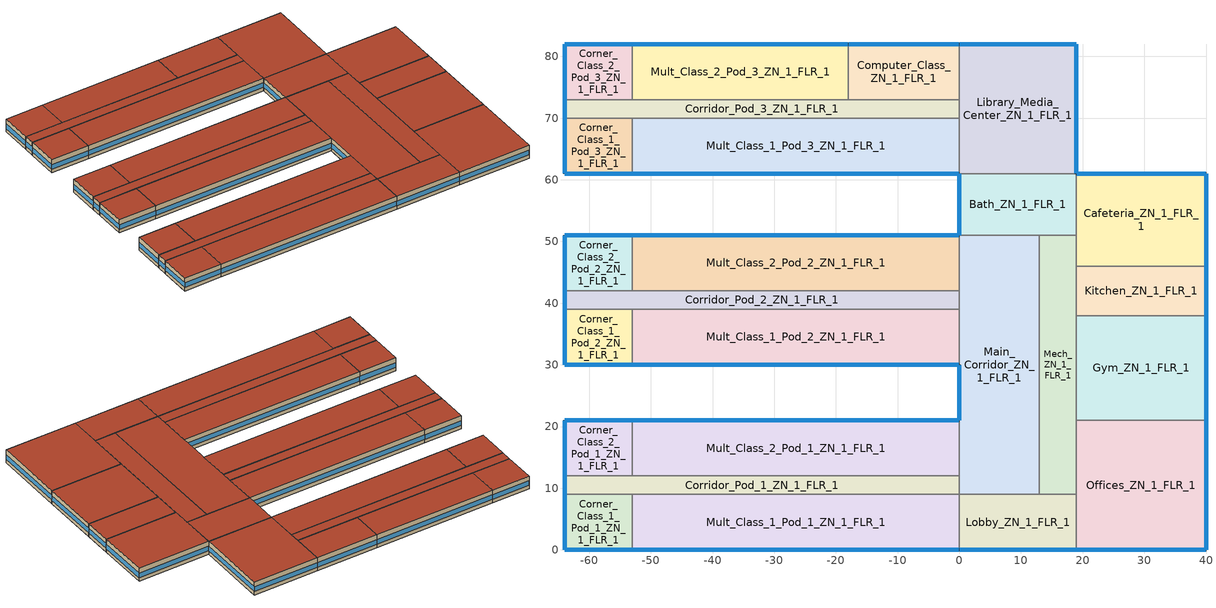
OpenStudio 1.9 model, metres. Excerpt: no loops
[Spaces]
Mult_Class_1_Pod_2_ZN_1_FLR_1
 floor ground: 0,39 0,30 -53,30 -53,39 z0
 wall outside: -53,30 0,30 z0:4
 wall to Corridor_Pod_2_ZN_1_FLR_1: 0,39 -53,39 z0:4
 wall to Corner_Class_1_Pod_2_ZN_1_FLR_1: -53,39 -53,30 z0:4
 wall to Main_Corridor_ZN_1_FLR_1: 0,30 0,39 z0:4
 window: -52.95,30 -0.05,30 z1.1:2.5
 roof outside: 0,30 0,39 -53,39 -53,30 z4
Mult_Class_1_Pod_1_ZN_1_FLR_1
 floor ground: 0,9 0,0 -53,0 -53,9 z0
 wall outside: -53,0 0,0 z0:4
 wall to Lobby_ZN_1_FLR_1: 0,0 0,9 z0:4
 wall to Corridor_Pod_1_ZN_1_FLR_1: 0,9 -53,9 z0:4
 wall to Corner_Class_1_Pod_1_ZN_1_FLR_1: -53,9 -53,0 z0:4
 window: -52.95,0 -0.05,0 z1.1:2.5
 roof outside: 0,0 0,9 -53,9 -53,0 z4
Cafeteria_ZN_1_FLR_1
 floor ground: 40,61 40,46 19,46 19,61 z0
 wall outside: 40,46 40,61 19,61 z0:4
 wall to Kitchen_ZN_1_FLR_1: 19,46 40,46 z0:4
 wall to Mech_ZN_1_FLR_1: 19,51 19,46 z0:4
 wall to Bath_ZN_1_FLR_1: 19,61 19,51 z0:4
 window: 39.95,61 19.05,61 / 40,46.05 40,60.95 z1.1:2.51
 roof outside: 40,46 40,61 19,61 19,46 z4
Corner_Class_2_Pod_2_ZN_1_FLR_1
 floor ground: -53,51 -53,42 -64,42 -64,51 z0
 wall outside: -53,51 -64,51 -64,42 z0:4
 wall to Corridor_Pod_2_ZN_1_FLR_1: -64,42 -53,42 z0:4
 wall to Mult_Class_2_Pod_2_ZN_1_FLR_1: -53,42 -53,51 z0:4
 window: -64,50.95 -64,42.05 z1.1:2.52; -53.05,51 -63.95,51 z1.1:2.51
 roof outside: -53,42 -53,51 -64,51 -64,42 z4
Corridor_Pod_3_ZN_1_FLR_1
 floor ground: 0,73 0,70 -64,70 -64,73 z0
 wall outside: -64,73 -64,70 z0:4
 wall to Library_Media_Center_ZN_1_FLR_1: 0,70 0,73 z0:4
 wall to Corner_Class_1_Pod_3_ZN_1_FLR_1: -64,70 -53,70 z0:4
 wall to Corner_Class_2_Pod_3_ZN_1_FLR_1: -53,73 -64,73 z0:4
 wall to Mult_Class_1_Pod_3_ZN_1_FLR_1: -53,70 0,70 z0:4
 wall to Mult_Class_2_Pod_3_ZN_1_FLR_1: -18,73 -53,73 z0:4
 wall to Computer_Class_ZN_1_FLR_1: 0,73 -18,73 z0:4
 window: -64,72.95 -64,70.05 z1.1:2.55
 roof outside: 0,70 0,73 -64,73 -64,70 z4
Corner_Class_1_Pod_3_ZN_1_FLR_1
 floor ground: -53,70 -53,61 -64,61 -64,70 z0
 wall outside: -64,70 -64,61 -53,61 z0:4
 wall to Mult_Class_1_Pod_3_ZN_1_FLR_1: -53,61 -53,70 z0:4
 window: -64,69.95 -64,61.05 z1.1:2.52; -63.95,61 -53.05,61 z1.1:2.51
 roof outside: -53,61 -53,70 -64,70 -64,61 z4
Library_Media_Center_ZN_1_FLR_1
 floor ground: 19,82 19,61 0,61 0,82 z0
 wall outside: 19,61 19,82 0,82 z0:4
 wall to Computer_Class_ZN_1_FLR_1: 0,82 0,73 z0:4
 wall to Mult_Class_1_Pod_3_ZN_1_FLR_1: 0,70 0,61 z0:4
 wall to Bath_ZN_1_FLR_1: 0,61 19,61 z0:4
 window: 18.95,82 0.05,82 / 19,61.05 19,81.95 z1.1:2.51
 roof outside: 19,61 19,82 0,82 0,61 z4
Computer_Class_ZN_1_FLR_1
 floor ground: 0,82 0,73 -18,73 -18,82 z0
 wall outside: 0,82 -18,82 z0:4
 wall to Mult_Class_2_Pod_3_ZN_1_FLR_1: -18,82 -18,73 z0:4
 window: -0.05,82 -17.95,82 z1.1:2.51
 roof outside: 0,73 0,82 -18,82 -18,73 z4
Mech_ZN_1_FLR_1
 floor ground: 19,51 19,9 13,9 13,51 z0
 wall to Offices_ZN_1_FLR_1: 19,9 19,21 z0:4
 wall to Lobby_ZN_1_FLR_1: 13,9 19,9 z0:4
 wall to Bath_ZN_1_FLR_1: 19,51 13,51 z0:4
 wall to Gym_ZN_1_FLR_1: 19,21 19,38 z0:4
 wall to Main_Corridor_ZN_1_FLR_1: 13,51 13,9 z0:4
 wall to Kitchen_ZN_1_FLR_1: 19,38 19,46 z0:4
 roof outside: 19,9 19,51 13,51 13,9 z4
Mult_Class_1_Pod_3_ZN_1_FLR_1
 floor ground: 0,70 0,61 -53,61 -53,70 z0
 wall outside: -53,61 0,61 z0:4
 window: -52.95,61 -0.05,61 z1.1:2.5
 roof outside: 0,61 0,70 -53,70 -53,61 z4
Corner_Class_2_Pod_3_ZN_1_FLR_1
 floor ground: -53,82 -53,73 -64,73 -64,82 z0
 wall outside: -53,82 -64,82 -64,73 z0:4
 wall to Mult_Class_2_Pod_3_ZN_1_FLR_1: -53,73 -53,82 z0:4
 window: -53.05,82 -63.95,82 z1.1:2.51; -64,81.95 -64,73.05 z1.1:2.52
 roof outside: -53,73 -53,82 -64,82 -64,73 z4
Mult_Class_2_Pod_1_ZN_1_FLR_1
 floor ground: 0,21 0,12 -53,12 -53,21 z0
 wall outside: 0,21 -53,21 z0:4
 wall to Corner_Class_2_Pod_1_ZN_1_FLR_1: -53,21 -53,12 z0:4
 wall to Main_Corridor_ZN_1_FLR_1: 0,12 0,21 z0:4
 wall to Corridor_Pod_1_ZN_1_FLR_1: -53,12 0,12 z0:4
 window: -0.05,21 -52.95,21 z1.1:2.5
 roof outside: 0,12 0,21 -53,21 -53,12 z4
Corner_Class_1_Pod_2_ZN_1_FLR_1
 floor ground: -53,39 -53,30 -64,30 -64,39 z0
 wall outside: -64,39 -64,30 -53,30 z0:4
 wall to Corridor_Pod_2_ZN_1_FLR_1: -53,39 -64,39 z0:4
 window: -64,38.95 -64,30.05 z1.1:2.52; -63.95,30 -53.05,30 z1.1:2.51
 roof outside: -53,30 -53,39 -64,39 -64,30 z4
Bath_ZN_1_FLR_1
 floor ground: 19,61 19,51 0,51 0,61 z0
 wall outside: 0,61 0,51 z0:4
 wall to Main_Corridor_ZN_1_FLR_1: 0,51 13,51 z0:4
 window: 0,60.95 0,51.05 z1.1:2.51
 roof outside: 19,51 19,61 0,61 0,51 z4
Corridor_Pod_1_ZN_1_FLR_1
 floor ground: 0,12 0,9 -64,9 -64,12 z0
 wall outside: -64,12 -64,9 z0:4
 wall to Main_Corridor_ZN_1_FLR_1: 0,9 0,12 z0:4
 wall to Corner_Class_2_Pod_1_ZN_1_FLR_1: -53,12 -64,12 z0:4
 wall to Corner_Class_1_Pod_1_ZN_1_FLR_1: -64,9 -53,9 z0:4
 window: -64,11.95 -64,9.05 z1.1:2.55
 roof outside: 0,9 0,12 -64,12 -64,9 z4
Mult_Class_2_Pod_2_ZN_1_FLR_1
 floor ground: 0,51 0,42 -53,42 -53,51 z0
 wall outside: 0,51 -53,51 z0:4
 wall to Corridor_Pod_2_ZN_1_FLR_1: -53,42 0,42 z0:4
 wall to Main_Corridor_ZN_1_FLR_1: 0,42 0,51 z0:4
 window: -0.05,51 -52.95,51 z1.1:2.5
 roof outside: 0,42 0,51 -53,51 -53,42 z4
Corridor_Pod_2_ZN_1_FLR_1
 floor ground: 0,42 0,39 -64,39 -64,42 z0
 wall outside: -64,42 -64,39 z0:4
 wall to Main_Corridor_ZN_1_FLR_1: 0,39 0,42 z0:4
 window: -64,41.95 -64,39.05 z1.1:2.55
 roof outside: 0,39 0,42 -64,42 -64,39 z4
Kitchen_ZN_1_FLR_1
 floor ground: 40,46 40,38 19,38 19,46 z0
 wall outside: 40,38 40,46 z0:4
 wall to Gym_ZN_1_FLR_1: 19,38 40,38 z0:4
 window: 40,38.05 40,45.95 z1.1:2.52
 roof outside: 40,38 40,46 19,46 19,38 z4
Corner_Class_1_Pod_1_ZN_1_FLR_1
 floor ground: -53,9 -53,0 -64,0 -64,9 z0
 wall outside: -64,9 -64,0 -53,0 z0:4
 window: -63.95,0 -53.05,0 z1.1:2.51; -64,8.95 -64,0.05 z1.1:2.52
 roof outside: -53,0 -53,9 -64,9 -64,0 z4
Main_Corridor_ZN_1_FLR_1
 floor ground: 13,51 13,9 0,9 0,51 z0
 wall outside: 0,30 0,21 z0:4
 wall to Lobby_ZN_1_FLR_1: 0,9 13,9 z0:4
 window: 0,29.95 0,21.05 z1.1:2.52
 roof outside: 13,9 13,51 0,51 0,9 z4
Offices_ZN_1_FLR_1
 floor ground: 40,21 40,0 19,0 19,21 z0
 wall outside: 19,0 40,0 40,21 z0:4
 wall to Gym_ZN_1_FLR_1: 40,21 19,21 z0:4
 wall to Lobby_ZN_1_FLR_1: 19,9 19,0 z0:4
 window: 40,0.05 40,20.95 / 19.05,0 39.95,0 z1.1:2.51
 roof outside: 40,0 40,21 19,21 19,0 z4
Corner_Class_2_Pod_1_ZN_1_FLR_1
 floor ground: -53,21 -53,12 -64,12 -64,21 z0
 wall outside: -53,21 -64,21 -64,12 z0:4
 window: -53.05,21 -63.95,21 z1.1:2.51; -64,20.95 -64,12.05 z1.1:2.52
 roof outside: -53,12 -53,21 -64,21 -64,12 z4
Mult_Class_2_Pod_3_ZN_1_FLR_1
 floor ground: -18,82 -18,73 -53,73 -53,82 z0
 wall outside: -18,82 -53,82 z0:4
 window: -18.05,82 -52.95,82 z1.1:2.5
 roof outside: -18,73 -18,82 -53,82 -53,73 z4
Gym_ZN_1_FLR_1
 floor ground: 40,38 40,21 19,21 19,38 z0
 wall outside: 40,21 40,38 z0:4
 window: 40,21.05 40,37.95 z1.1:2.51
 roof outside: 40,21 40,38 19,38 19,21 z4
Lobby_ZN_1_FLR_1
 floor ground: 19,9 19,0 0,0 0,9 z0
 wall outside: 0,0 19,0 z0:4
 window: 0.05,0 18.95,0 z1.1:2.51
 roof outside: 19,0 19,9 0,9 0,0 z4
[Site]
Houston Bush Intercontinental_TX_USA: Latitude {deg}=30; Longitude {deg}=-95.37; Time Zone {hr}=-6; Elevation {m}=29; Terrain=City
[Building]
DOE Ref Pre-1980-PrimarySchool-ASHRAE 169-2006-2A created: 2015-12-12 17:38:22 -0700: North Axis {deg}=0; Default Construction Set=DOE Ref Pre-1980 - PriSchl - ASHRAE 169-2006-2A
[Site:GroundTemperature:BuildingSurface]
20.541, 20.346, 20.801, 22.127, 22.752, 22.868, 22.937, 22.96, 22.981, 22.822, 21.631, 20.645
[Site:WaterMainsTemperature]
Calculation Method=Correlation; Annual Average Outdoor Air Temperature {C}=20.3167; Maximum Difference In Monthly Average Outdoor Air Temperatures {deltaC}=17.8
[SizingPeriod:DesignDay] Barometric Pressure {Pa}=100977; Sky Clearness=0; Rain Indicator=0; Snow Indicator=0; Day of Month=21; Daylight Saving Time Indicator=0; Humidity Indicating Type=Wetbulb; Dry-Bulb Temperature Range Modifier Type=DefaultMultipliers
Name | Maximum Dry-Bulb Temperature {C} | Daily Dry-Bulb Temperature Range {deltaC} | Humidity Indicating Conditions at Maximum Dry-Bulb {BasedOnField A3} | Wind Speed {m/s} | Wind Direction {deg} | Month | Day Type | Solar Model Indicator | ASHRAE Taub | ASHRAE Taud
Houston Bush Intercontinental Ann Clg .4% Condns DB=>MWB | 36 | 10.1 | 24.8 | 3.5 | 170 | 7 | SummerDesignDay | ASHRAETau | 0.499 | 1.97
Houston Bush Intercontinental Ann Htg 99.6% Condns DB | -1.6 | 0 | -1.6 | 2.8 | 0 | 1 | WinterDesignDay | ASHRAEClearSky
[Material:NoMass] Thermal Absorptance=0.9; Solar Absorptance=0.7
Name | Roughness | Thermal Resistance {m2-K/W} | Visible Absorptance
CP02 CARPET PAD | VeryRough | 0.21648 | 0.8
Typical Insulation R-2.17 | Smooth | 0.381975 | 0.7
Typical Carpet Pad | Smooth | 0.21648 | 0.8
Typical Insulation R-8.88 | Smooth | 1.56434 | 0.7
Typical Insulation | Smooth | 0.0282222 | 0.7
[Material]
Name | Roughness | Thickness {m} | Conductivity {W/m-K} | Density {kg/m3} | Specific Heat {J/kg-K} | Thermal Absorptance | Solar Absorptance | Visible Absorptance
100mm Normalweight concrete floor | MediumSmooth | 0.1016 | 2.31 | 2322 | 832
G01 13mm gypsum board | Smooth | 0.0127 | 0.16 | 800 | 1090 | 0.9 | 0.7 | 0.5
4 in. Normalweight Concrete Floor | MediumRough | 0.1016 | 2.31 | 2322 | 832 | 0.9 | 0.7 | 0.7
25mm Stucco | Smooth | 0.0254 | 0.72 | 1856 | 840 | 0.9 | 0.7 | 0.7
5/8 in. Gypsum Board | MediumSmooth | 0.0159 | 0.16 | 800 | 1090 | 0.9 | 0.7 | 0.7
Roof Membrane | VeryRough | 0.0095 | 0.16 | 1121.29 | 1460 | 0.9 | 0.77 | 0.7
Metal Roof Surface; F08 Metal surface | Smooth | 0.0008 | 45.28 | 7824 | 500 | 0.9 | 0.7 | 0.7
HW CONCRETE | Rough | 0.1016 | 1.31125 | 2240 | 837.36 | 0.9 | 0.7 | 0.7
8 in. Concrete Block Basement Wall | MediumRough | 0.2032 | 1.326 | 1842 | 912 | 0.9 | 0.7 | 0.7
G05 25mm wood | MediumSmooth | 0.0254 | 0.15 | 608 | 1630 | 0.9 | 0.5 | 0.5
Std Wood 6inch | MediumSmooth | 0.15 | 0.12 | 540 | 1210 | 0.9 | 0.7 | 0.7
[Construction]
Typical Insulated Exterior Mass Floor: 4 in. Normalweight Concrete Floor, Typical Carpet Pad
Typical Insulated Steel Framed Exterior Wall R-4.35: 25mm Stucco, 5/8 in. Gypsum Board, Typical Insulation R-2.17, 5/8 in. Gypsum Board
Typical IEAD Roof R-10.0: Roof Membrane, Typical Insulation R-8.88, Metal Roof Surface
Typical Interior Floor: 100mm Normalweight concrete floor, CP02 CARPET PAD
Typical Interior Wall: G01 13mm gypsum board, G01 13mm gypsum board
Typical Interior Ceiling: CP02 CARPET PAD, 100mm Normalweight concrete floor
ext-slab-mass: HW CONCRETE, CP02 CARPET PAD
Typical Insulated Basement Mass Wall: 8 in. Concrete Block Basement Wall
U 1.22 SHGC 0.54 Simple Glazing Window: U 1.22 SHGC 0.54 Simple Glazing
Typical Insulated Metal Door: F08 Metal surface, Typical Insulation
Typical Overhead Door: Typical Insulation
Typical Interior Window: Clear 3mm
Typical Interior Door; Typical Interior Partition: G05 25mm wood
InteriorFurnishings: Std Wood 6inch
[DefaultConstructionSet]
DOE Ref Pre-1980 - PriSchl - ASHRAE 169-2006-2A: Default Exterior Surface Constructions=Default Surface Constructions 1; Default Interior Surface Constructions=Default Surface Constructions 2; Default Ground Contact Surface Constructions=Default Surface Constructions 3; Default Exterior SubSurface Constructions=Default Sub Surface Constructions 1; Default Interior SubSurface Constructions=Default Sub Surface Constructions 2; Interior Partition Construction=Typical Interior Partition
[DefaultSurfaceConstructions]
Name | Floor Construction | Wall Construction | Roof Ceiling Construction
Default Surface Constructions 1 | Typical Insulated Exterior Mass Floor | Typical Insulated Steel Framed Exterior Wall R-4.35 | Typical IEAD Roof R-10.0
Default Surface Constructions 2 | Typical Interior Floor | Typical Interior Wall | Typical Interior Ceiling
Default Surface Constructions 3 | ext-slab-mass | Typical Insulated Basement Mass Wall
[DefaultSubSurfaceConstructions]
Name | Fixed Window Construction | Operable Window Construction | Door Construction | Overhead Door Construction | Tubular Daylight Dome Construction | Tubular Daylight Diffuser Construction
Default Sub Surface Constructions 1 | U 1.22 SHGC 0.54 Simple Glazing Window | U 1.22 SHGC 0.54 Simple Glazing Window | Typical Insulated Metal Door | Typical Overhead Door | Typical Interior Window | Typical Interior Window
Default Sub Surface Constructions 2 | Typical Interior Window | Typical Interior Window | Typical Interior Door
[WindowMaterial:SimpleGlazingSystem]
U 1.22 SHGC 0.54 Simple Glazing: U-Factor {W/m2-K}=6.92748; Solar Heat Gain Coefficient=0.54; Visible Transmittance=0.38
[WindowMaterial:Glazing]
Clear 3mm: Optical Data Type=SpectralAverage; Thickness {m}=0.003; Solar Transmittance at Normal Incidence=0.837; Front Side Solar Reflectance at Normal Incidence=0.075; Back Side Solar Reflectance at Normal Incidence=0.075; Visible Transmittance at Normal Incidence=0.898; Front Side Visible Reflectance at Normal Incidence=0.081; Back Side Visible Reflectance at Normal Incidence=0.081; Infrared Transmittance at Normal Incidence=0; Front Side Infrared Hemispherical Emissivity=0.84; Back Side Infrared Hemispherical Emissivity=0.84; Conductivity {W/m-K}=0.9; Dirt Correction Factor for Solar and Visible Transmittance=1; Solar Diffusing=No
[Space] Part of Total Floor Area=Yes
Name | Space Type | Thermal Zone
Mult_Class_1_Pod_2_ZN_1_FLR_1 | DOE Ref Pre-1980 - PriSchl - Classroom | Mult_Class_1_Pod_2_ZN_1_FLR_1 ZN
Mult_Class_2_Pod_1_ZN_1_FLR_1 | DOE Ref Pre-1980 - PriSchl - Classroom | Mult_Class_2_Pod_1_ZN_1_FLR_1 ZN
Mult_Class_1_Pod_1_ZN_1_FLR_1 | DOE Ref Pre-1980 - PriSchl - Classroom | Mult_Class_1_Pod_1_ZN_1_FLR_1 ZN
Main_Corridor_ZN_1_FLR_1 | DOE Ref Pre-1980 - PriSchl - Corridor | Main_Corridor_ZN_1_FLR_1 ZN
Cafeteria_ZN_1_FLR_1 | DOE Ref Pre-1980 - PriSchl - Cafeteria | Cafeteria_ZN_1_FLR_1 ZN
Mult_Class_2_Pod_2_ZN_1_FLR_1 | DOE Ref Pre-1980 - PriSchl - Classroom | Mult_Class_2_Pod_2_ZN_1_FLR_1 ZN
Corner_Class_2_Pod_2_ZN_1_FLR_1 | DOE Ref Pre-1980 - PriSchl - Classroom | Corner_Class_2_Pod_2_ZN_1_FLR_1 ZN
Mult_Class_1_Pod_3_ZN_1_FLR_1 | DOE Ref Pre-1980 - PriSchl - Classroom | Mult_Class_1_Pod_3_ZN_1_FLR_1 ZN
Computer_Class_ZN_1_FLR_1 | DOE Ref Pre-1980 - PriSchl - Classroom | Computer_Class_ZN_1_FLR_1 ZN
Corridor_Pod_3_ZN_1_FLR_1 | DOE Ref Pre-1980 - PriSchl - Corridor | Corridor_Pod_3_ZN_1_FLR_1 ZN
Corner_Class_1_Pod_3_ZN_1_FLR_1 | DOE Ref Pre-1980 - PriSchl - Classroom | Corner_Class_1_Pod_3_ZN_1_FLR_1 ZN
Lobby_ZN_1_FLR_1 | DOE Ref Pre-1980 - PriSchl - Lobby | Lobby_ZN_1_FLR_1 ZN
Library_Media_Center_ZN_1_FLR_1 | DOE Ref Pre-1980 - PriSchl - Classroom | Library_Media_Center_ZN_1_FLR_1 ZN
Mult_Class_2_Pod_3_ZN_1_FLR_1 | DOE Ref Pre-1980 - PriSchl - Classroom | Mult_Class_2_Pod_3_ZN_1_FLR_1 ZN
Mech_ZN_1_FLR_1 | DOE Ref Pre-1980 - PriSchl - Mechanical | Mech_ZN_1_FLR_1 ZN
Corner_Class_2_Pod_3_ZN_1_FLR_1 | DOE Ref Pre-1980 - PriSchl - Classroom | Corner_Class_2_Pod_3_ZN_1_FLR_1 ZN
Gym_ZN_1_FLR_1 | DOE Ref Pre-1980 - PriSchl - Gym | Gym_ZN_1_FLR_1 ZN
Corner_Class_1_Pod_2_ZN_1_FLR_1 | DOE Ref Pre-1980 - PriSchl - Classroom | Corner_Class_1_Pod_2_ZN_1_FLR_1 ZN
Bath_ZN_1_FLR_1 | DOE Ref Pre-1980 - PriSchl - Restroom | Bath_ZN_1_FLR_1 ZN
Corridor_Pod_1_ZN_1_FLR_1 | DOE Ref Pre-1980 - PriSchl - Corridor | Corridor_Pod_1_ZN_1_FLR_1 ZN
Corridor_Pod_2_ZN_1_FLR_1 | DOE Ref Pre-1980 - PriSchl - Corridor | Corridor_Pod_2_ZN_1_FLR_1 ZN
Corner_Class_1_Pod_1_ZN_1_FLR_1 | DOE Ref Pre-1980 - PriSchl - Classroom | Corner_Class_1_Pod_1_ZN_1_FLR_1 ZN
Kitchen_ZN_1_FLR_1 | DOE Ref Pre-1980 - PriSchl - Kitchen | Kitchen_ZN_1_FLR_1 ZN
Offices_ZN_1_FLR_1 | DOE Ref Pre-1980 - PriSchl - Office | Offices_ZN_1_FLR_1 ZN
Corner_Class_2_Pod_1_ZN_1_FLR_1 | DOE Ref Pre-1980 - PriSchl - Classroom | Corner_Class_2_Pod_1_ZN_1_FLR_1 ZN
[SpaceType] Standards Building Type=PrimarySchool
Name | Default Schedule Set | Design Specification Outdoor Air Object | Standards Space Type
DOE Ref Pre-1980 - PriSchl - Office | DOE Ref Pre-1980 - PriSchl - Office Schedule Set | DOE Ref Pre-1980 - PriSchl - Office Ventilation | Office
DOE Ref Pre-1980 - PriSchl - Lobby | DOE Ref Pre-1980 - PriSchl - Lobby Schedule Set | DOE Ref Pre-1980 - PriSchl - Lobby Ventilation | Lobby
DOE Ref Pre-1980 - PriSchl - Gym | DOE Ref Pre-1980 - PriSchl - Gym Schedule Set | DOE Ref Pre-1980 - PriSchl - Gym Ventilation | Gym
DOE Ref Pre-1980 - PriSchl - Mechanical | DOE Ref Pre-1980 - PriSchl - Mechanical Schedule Set | DOE Ref Pre-1980 - PriSchl - Mechanical Ventilation | Mechanical
DOE Ref Pre-1980 - PriSchl - Cafeteria | DOE Ref Pre-1980 - PriSchl - Cafeteria Schedule Set | DOE Ref Pre-1980 - PriSchl - Cafeteria Ventilation | Cafeteria
DOE Ref Pre-1980 - PriSchl - Kitchen | DOE Ref Pre-1980 - PriSchl - Kitchen Schedule Set | DOE Ref Pre-1980 - PriSchl - Kitchen Ventilation | Kitchen
DOE Ref Pre-1980 - PriSchl - Restroom | DOE Ref Pre-1980 - PriSchl - Restroom Schedule Set | DOE Ref Pre-1980 - PriSchl - Restroom Ventilation | Restroom
DOE Ref Pre-1980 - PriSchl - Corridor | DOE Ref Pre-1980 - PriSchl - Corridor Schedule Set | DOE Ref Pre-1980 - PriSchl - Corridor Ventilation | Corridor
DOE Ref Pre-1980 - PriSchl - Classroom | DOE Ref Pre-1980 - PriSchl - Classroom Schedule Set | DOE Ref Pre-1980 - PriSchl - Classroom Ventilation | Classroom
[DefaultScheduleSet] Lighting Schedule=PrimarySchool Bldg Light; Infiltration Schedule=PrimarySchool Infil
Name | Number of People Schedule | People Activity Level Schedule | Electric Equipment Schedule | Gas Equipment Schedule
DOE Ref Pre-1980 - PriSchl - Office Schedule Set; DOE Ref Pre-1980 - PriSchl - Mechanical Schedule Set; DOE Ref Pre-1980 - PriSchl - Restroom Schedule Set; DOE Ref Pre-1980 - PriSchl - Corridor Schedule Set; DOE Ref Pre-1980 - PriSchl - Classroom Schedule Set | PrimarySchool Bldg Occ | PrimarySchool Activity | PrimarySchool Bldg Equip
DOE Ref Pre-1980 - PriSchl - Lobby Schedule Set |  |  | PrimarySchool Bldg Equip
DOE Ref Pre-1980 - PriSchl - Gym Schedule Set | PrimarySchool Gym Occ | PrimarySchool Activity | PrimarySchool Bldg Equip
DOE Ref Pre-1980 - PriSchl - Cafeteria Schedule Set | PrimarySchool Cafeteria Occ | PrimarySchool Activity | PrimarySchool Bldg Equip
DOE Ref Pre-1980 - PriSchl - Kitchen Schedule Set | PrimarySchool Bldg Occ | PrimarySchool Activity | PrimarySchool Kitchen Equip | PrimarySchool Kitchen Gas
[Lights:Definition] Design Level Calculation Method=Watts/Area; Fraction Radiant=0.37; Fraction Visible=0.2; Return Air Fraction=0
Name | Watts per Space Floor Area {W/m2}
DOE Ref Pre-1980 - PriSchl - Office Lights Definition | 20.3438
DOE Ref Pre-1980 - PriSchl - Lobby Lights Definition | 12.2709
DOE Ref Pre-1980 - PriSchl - Gym Lights Definition | 11.5174
DOE Ref Pre-1980 - PriSchl - Mechanical Lights Definition | 8.28821
DOE Ref Pre-1980 - PriSchl - Cafeteria Lights Definition | 15.0695
DOE Ref Pre-1980 - PriSchl - Kitchen Lights Definition | 17.2223
DOE Ref Pre-1980 - PriSchl - Restroom Lights Definition; DOE Ref Pre-1980 - PriSchl - Corridor Lights Definition | 9.68752
DOE Ref Pre-1980 - PriSchl - Classroom Lights Definition | 21.5278
[Lights]
Name | Lights Definition | Space or SpaceType
DOE Ref Pre-1980 - PriSchl - Office Lights | DOE Ref Pre-1980 - PriSchl - Office Lights Definition | DOE Ref Pre-1980 - PriSchl - Office
DOE Ref Pre-1980 - PriSchl - Lobby Lights | DOE Ref Pre-1980 - PriSchl - Lobby Lights Definition | DOE Ref Pre-1980 - PriSchl - Lobby
DOE Ref Pre-1980 - PriSchl - Gym Lights | DOE Ref Pre-1980 - PriSchl - Gym Lights Definition | DOE Ref Pre-1980 - PriSchl - Gym
DOE Ref Pre-1980 - PriSchl - Mechanical Lights | DOE Ref Pre-1980 - PriSchl - Mechanical Lights Definition | DOE Ref Pre-1980 - PriSchl - Mechanical
DOE Ref Pre-1980 - PriSchl - Cafeteria Lights | DOE Ref Pre-1980 - PriSchl - Cafeteria Lights Definition | DOE Ref Pre-1980 - PriSchl - Cafeteria
DOE Ref Pre-1980 - PriSchl - Kitchen Lights | DOE Ref Pre-1980 - PriSchl - Kitchen Lights Definition | DOE Ref Pre-1980 - PriSchl - Kitchen
DOE Ref Pre-1980 - PriSchl - Restroom Lights | DOE Ref Pre-1980 - PriSchl - Restroom Lights Definition | DOE Ref Pre-1980 - PriSchl - Restroom
DOE Ref Pre-1980 - PriSchl - Corridor Lights | DOE Ref Pre-1980 - PriSchl - Corridor Lights Definition | DOE Ref Pre-1980 - PriSchl - Corridor
DOE Ref Pre-1980 - PriSchl - Classroom Lights | DOE Ref Pre-1980 - PriSchl - Classroom Lights Definition | DOE Ref Pre-1980 - PriSchl - Classroom
[DesignSpecification:OutdoorAir] Outdoor Air Method=Sum
Name | Outdoor Air Flow per Person {m3/s-person} | Outdoor Air Flow per Floor Area {m3/s-m2}
DOE Ref Pre-1980 - PriSchl - Office Ventilation; DOE Ref Pre-1980 - PriSchl - Gym Ventilation; DOE Ref Pre-1980 - PriSchl - Cafeteria Ventilation | 0.00943895
DOE Ref Pre-1980 - PriSchl - Lobby Ventilation; DOE Ref Pre-1980 - PriSchl - Corridor Ventilation |  | 0.000508
DOE Ref Pre-1980 - PriSchl - Mechanical Ventilation |  | 0.000254
DOE Ref Pre-1980 - PriSchl - Kitchen Ventilation | 0.00707921
DOE Ref Pre-1980 - PriSchl - Restroom Ventilation |  | 0.0048768
DOE Ref Pre-1980 - PriSchl - Classroom Ventilation | 0.00799951
[People:Definition] Number of People Calculation Method=People/Area; Fraction Radiant=0.3
Name | People per Space Floor Area {person/m2}
DOE Ref Pre-1980 - PriSchl - Office People Definition | 0.0500522
DOE Ref Pre-1980 - PriSchl - Gym People Definition | 0.300313
DOE Ref Pre-1980 - PriSchl - Mechanical People Definition | 0.0100104
DOE Ref Pre-1980 - PriSchl - Cafeteria People Definition | 0.71763
DOE Ref Pre-1980 - PriSchl - Kitchen People Definition | 0.149941
DOE Ref Pre-1980 - PriSchl - Restroom People Definition; DOE Ref Pre-1980 - PriSchl - Corridor People Definition | 0.0999967
DOE Ref Pre-1980 - PriSchl - Classroom People Definition | 0.249938
[People] Work Efficiency Schedule=Work Efficiency Schedule; Clothing Insulation Schedule=Clothing Schedule; Air Velocity Schedule=Air Velocity Schedule
Name | People Definition | Space or SpaceType
DOE Ref Pre-1980 - PriSchl - Office People | DOE Ref Pre-1980 - PriSchl - Office People Definition | DOE Ref Pre-1980 - PriSchl - Office
DOE Ref Pre-1980 - PriSchl - Gym People | DOE Ref Pre-1980 - PriSchl - Gym People Definition | DOE Ref Pre-1980 - PriSchl - Gym
DOE Ref Pre-1980 - PriSchl - Mechanical People | DOE Ref Pre-1980 - PriSchl - Mechanical People Definition | DOE Ref Pre-1980 - PriSchl - Mechanical
DOE Ref Pre-1980 - PriSchl - Cafeteria People | DOE Ref Pre-1980 - PriSchl - Cafeteria People Definition | DOE Ref Pre-1980 - PriSchl - Cafeteria
DOE Ref Pre-1980 - PriSchl - Kitchen People | DOE Ref Pre-1980 - PriSchl - Kitchen People Definition | DOE Ref Pre-1980 - PriSchl - Kitchen
DOE Ref Pre-1980 - PriSchl - Restroom People | DOE Ref Pre-1980 - PriSchl - Restroom People Definition | DOE Ref Pre-1980 - PriSchl - Restroom
DOE Ref Pre-1980 - PriSchl - Corridor People | DOE Ref Pre-1980 - PriSchl - Corridor People Definition | DOE Ref Pre-1980 - PriSchl - Corridor
DOE Ref Pre-1980 - PriSchl - Classroom People | DOE Ref Pre-1980 - PriSchl - Classroom People Definition | DOE Ref Pre-1980 - PriSchl - Classroom
[SpaceInfiltration:DesignFlowRate] Design Flow Rate Calculation Method=Flow/ExteriorWallArea; Flow per Exterior Surface Area {m3/s-m2}=0.00113386
Name | Space or SpaceType
DOE Ref Pre-1980 - PriSchl - Office Infiltration | DOE Ref Pre-1980 - PriSchl - Office
DOE Ref Pre-1980 - PriSchl - Lobby Infiltration | DOE Ref Pre-1980 - PriSchl - Lobby
DOE Ref Pre-1980 - PriSchl - Gym Infiltration | DOE Ref Pre-1980 - PriSchl - Gym
DOE Ref Pre-1980 - PriSchl - Mechanical Infiltration | DOE Ref Pre-1980 - PriSchl - Mechanical
DOE Ref Pre-1980 - PriSchl - Cafeteria Infiltration | DOE Ref Pre-1980 - PriSchl - Cafeteria
DOE Ref Pre-1980 - PriSchl - Kitchen Infiltration | DOE Ref Pre-1980 - PriSchl - Kitchen
DOE Ref Pre-1980 - PriSchl - Restroom Infiltration | DOE Ref Pre-1980 - PriSchl - Restroom
DOE Ref Pre-1980 - PriSchl - Corridor Infiltration | DOE Ref Pre-1980 - PriSchl - Corridor
DOE Ref Pre-1980 - PriSchl - Classroom Infiltration | DOE Ref Pre-1980 - PriSchl - Classroom
[ElectricEquipment:Definition] Design Level Calculation Method=Watts/Area
Name | Watts per Space Floor Area {W/m2} | Fraction Latent | Fraction Radiant | Fraction Lost
DOE Ref Pre-1980 - PriSchl - Office Electric Equipment Definition | 10.7639 | 0 | 0.5 | 0
DOE Ref Pre-1980 - PriSchl - Lobby Electric Equipment Definition; DOE Ref Pre-1980 - PriSchl - Mechanical Electric Equipment Definition; DOE Ref Pre-1980 - PriSchl - Restroom Electric Equipment Definition; DOE Ref Pre-1980 - PriSchl - Corridor Electric Equipment Definition | 3.98265 | 0 | 0.5 | 0
DOE Ref Pre-1980 - PriSchl - Gym Electric Equipment Definition | 4.9514 | 0 | 0.5 | 0
DOE Ref Pre-1980 - PriSchl - Cafeteria Electric Equipment Definition | 25.4028 | 0 | 0.5 | 0
DOE Ref Pre-1980 - PriSchl - Kitchen Electric Equipment Definition | 190.521 | 0.25 | 0.3 | 0.2
DOE Ref Pre-1980 - PriSchl - Classroom Electric Equipment Definition | 14.9618 | 0 | 0.5 | 0
[ElectricEquipment]
Name | Electric Equipment Definition | Space or SpaceType
DOE Ref Pre-1980 - PriSchl - Office Electric Equipment | DOE Ref Pre-1980 - PriSchl - Office Electric Equipment Definition | DOE Ref Pre-1980 - PriSchl - Office
DOE Ref Pre-1980 - PriSchl - Lobby Electric Equipment | DOE Ref Pre-1980 - PriSchl - Lobby Electric Equipment Definition | DOE Ref Pre-1980 - PriSchl - Lobby
DOE Ref Pre-1980 - PriSchl - Gym Electric Equipment | DOE Ref Pre-1980 - PriSchl - Gym Electric Equipment Definition | DOE Ref Pre-1980 - PriSchl - Gym
DOE Ref Pre-1980 - PriSchl - Mechanical Electric Equipment | DOE Ref Pre-1980 - PriSchl - Mechanical Electric Equipment Definition | DOE Ref Pre-1980 - PriSchl - Mechanical
DOE Ref Pre-1980 - PriSchl - Cafeteria Electric Equipment | DOE Ref Pre-1980 - PriSchl - Cafeteria Electric Equipment Definition | DOE Ref Pre-1980 - PriSchl - Cafeteria
DOE Ref Pre-1980 - PriSchl - Kitchen Electric Equipment | DOE Ref Pre-1980 - PriSchl - Kitchen Electric Equipment Definition | DOE Ref Pre-1980 - PriSchl - Kitchen
DOE Ref Pre-1980 - PriSchl - Restroom Electric Equipment | DOE Ref Pre-1980 - PriSchl - Restroom Electric Equipment Definition | DOE Ref Pre-1980 - PriSchl - Restroom
DOE Ref Pre-1980 - PriSchl - Corridor Electric Equipment | DOE Ref Pre-1980 - PriSchl - Corridor Electric Equipment Definition | DOE Ref Pre-1980 - PriSchl - Corridor
DOE Ref Pre-1980 - PriSchl - Classroom Electric Equipment | DOE Ref Pre-1980 - PriSchl - Classroom Electric Equipment Definition | DOE Ref Pre-1980 - PriSchl - Classroom
[ThermostatSetpoint:DualSetpoint]
Name | Heating Setpoint Temperature Schedule | Cooling Setpoint Temperature Schedule
DOE Ref Pre-1980 - PriSchl - Office Thermostat; DOE Ref Pre-1980 - PriSchl - Lobby Thermostat; DOE Ref Pre-1980 - PriSchl - Gym Thermostat; DOE Ref Pre-1980 - PriSchl - Cafeteria Thermostat; DOE Ref Pre-1980 - PriSchl - Classroom Thermostat | PrimarySchool HtgSetp | PrimarySchool ClgSetp
DOE Ref Pre-1980 - PriSchl - Mechanical Thermostat; DOE Ref Pre-1980 - PriSchl - Kitchen Thermostat; DOE Ref Pre-1980 - PriSchl - Restroom Thermostat; DOE Ref Pre-1980 - PriSchl - Corridor Thermostat | PrimarySchool BathCorrMechKitchen HtgSetp | PrimarySchool BathCorrMechKitchen ClgSetp
[GasEquipment:Definition]
DOE Ref Pre-1980 - PriSchl - Kitchen Gas Equipment Definition: Design Level Calculation Method=Watts/Area; Watts per Space Floor Area {W/m2}=954.579; Fraction Latent=0.1; Fraction Radiant=0.2; Fraction Lost=0.7
[GasEquipment]
DOE Ref Pre-1980 - PriSchl - Kitchen Gas Equipment: Gas Equipment Definition=DOE Ref Pre-1980 - PriSchl - Kitchen Gas Equipment Definition; Space or SpaceType=DOE Ref Pre-1980 - PriSchl - Kitchen
[InternalMass:Definition]
Internal Mass Definition 1: Construction=InteriorFurnishings; Design Level Calculation Method=SurfaceArea/Area; Surface Area per Space Floor Area=2
[InternalMass] Internal Mass Definition=Internal Mass Definition 1
Name | Space or SpaceType
Corner_Class_1_Pod_1_ZN_1_FLR_1 Mass | Corner_Class_1_Pod_1_ZN_1_FLR_1
Mult_Class_1_Pod_1_ZN_1_FLR_1 Mass | Mult_Class_1_Pod_1_ZN_1_FLR_1
Corridor_Pod_1_ZN_1_FLR_1 Mass | Corridor_Pod_1_ZN_1_FLR_1
Corner_Class_2_Pod_1_ZN_1_FLR_1 Mass | Corner_Class_2_Pod_1_ZN_1_FLR_1
Mult_Class_2_Pod_1_ZN_1_FLR_1 Mass | Mult_Class_2_Pod_1_ZN_1_FLR_1
Mult_Class_1_Pod_2_ZN_1_FLR_1 Mass | Mult_Class_1_Pod_2_ZN_1_FLR_1
Corridor_Pod_2_ZN_1_FLR_1 Mass | Corridor_Pod_2_ZN_1_FLR_1
Corner_Class_2_Pod_2_ZN_1_FLR_1 Mass | Corner_Class_2_Pod_2_ZN_1_FLR_1
Mult_Class_2_Pod_2_ZN_1_FLR_1 Mass | Mult_Class_2_Pod_2_ZN_1_FLR_1
Corner_Class_1_Pod_2_ZN_1_FLR_1 Mass | Corner_Class_1_Pod_2_ZN_1_FLR_1
Corner_Class_1_Pod_3_ZN_1_FLR_1 Mass | Corner_Class_1_Pod_3_ZN_1_FLR_1
Mult_Class_1_Pod_3_ZN_1_FLR_1 Mass | Mult_Class_1_Pod_3_ZN_1_FLR_1
Corridor_Pod_3_ZN_1_FLR_1 Mass | Corridor_Pod_3_ZN_1_FLR_1
Corner_Class_2_Pod_3_ZN_1_FLR_1 Mass | Corner_Class_2_Pod_3_ZN_1_FLR_1
Mult_Class_2_Pod_3_ZN_1_FLR_1 Mass | Mult_Class_2_Pod_3_ZN_1_FLR_1
Computer_Class_ZN_1_FLR_1 Mass | Computer_Class_ZN_1_FLR_1
Main_Corridor_ZN_1_FLR_1 Mass | Main_Corridor_ZN_1_FLR_1
Lobby_ZN_1_FLR_1 Mass | Lobby_ZN_1_FLR_1
Mech_ZN_1_FLR_1 Mass | Mech_ZN_1_FLR_1
Bath_ZN_1_FLR_1 Mass; Bath_ZN_1_FLR_1 Mass 1 | Bath_ZN_1_FLR_1
Offices_ZN_1_FLR_1 Mass | Offices_ZN_1_FLR_1
Library_Media_Center_ZN_1_FLR_1 Mass | Library_Media_Center_ZN_1_FLR_1
Kitchen_ZN_1_FLR_1 Mass; Kitchen_ZN_1_FLR_1 Mass 1; Kitchen_ZN_1_FLR_1 Mass 2; Kitchen_ZN_1_FLR_1 Mass 3 | Kitchen_ZN_1_FLR_1
Gym_ZN_1_FLR_1 Mass | Gym_ZN_1_FLR_1
Cafeteria_ZN_1_FLR_1 Mass | Cafeteria_ZN_1_FLR_1
[ThermalZone] Use Ideal Air Loads=No
Name | Thermostat
Corridor_Pod_2_ZN_1_FLR_1 ZN; Corridor_Pod_1_ZN_1_FLR_1 ZN; Corridor_Pod_3_ZN_1_FLR_1 ZN; Main_Corridor_ZN_1_FLR_1 ZN | DOE Ref Pre-1980 - PriSchl - Corridor Thermostat
Library_Media_Center_ZN_1_FLR_1 ZN; Mult_Class_1_Pod_3_ZN_1_FLR_1 ZN; Mult_Class_1_Pod_1_ZN_1_FLR_1 ZN; Mult_Class_1_Pod_2_ZN_1_FLR_1 ZN; Mult_Class_2_Pod_2_ZN_1_FLR_1 ZN; Corner_Class_1_Pod_1_ZN_1_FLR_1 ZN; Mult_Class_2_Pod_1_ZN_1_FLR_1 ZN; Corner_Class_1_Pod_3_ZN_1_FLR_1 ZN; Corner_Class_2_Pod_2_ZN_1_FLR_1 ZN; Corner_Class_2_Pod_3_ZN_1_FLR_1 ZN; Computer_Class_ZN_1_FLR_1 ZN; Mult_Class_2_Pod_3_ZN_1_FLR_1 ZN; Corner_Class_1_Pod_2_ZN_1_FLR_1 ZN; Corner_Class_2_Pod_1_ZN_1_FLR_1 ZN | DOE Ref Pre-1980 - PriSchl - Classroom Thermostat
Bath_ZN_1_FLR_1 ZN | DOE Ref Pre-1980 - PriSchl - Restroom Thermostat
Cafeteria_ZN_1_FLR_1 ZN | DOE Ref Pre-1980 - PriSchl - Cafeteria Thermostat
Gym_ZN_1_FLR_1 ZN | DOE Ref Pre-1980 - PriSchl - Gym Thermostat
Lobby_ZN_1_FLR_1 ZN | DOE Ref Pre-1980 - PriSchl - Lobby Thermostat
Mech_ZN_1_FLR_1 ZN | DOE Ref Pre-1980 - PriSchl - Mechanical Thermostat
Offices_ZN_1_FLR_1 ZN | DOE Ref Pre-1980 - PriSchl - Office Thermostat
Kitchen_ZN_1_FLR_1 ZN | DOE Ref Pre-1980 - PriSchl - Kitchen Thermostat
[Controller:WaterCoil] Action=Normal; Controller Convergence Tolerance {deltaC}=0.0001; Minimum Actuated Flow {m3/s}=0
Controller Water Coil 1; Controller Water Coil 2; Controller Water Coil 3; Controller Water Coil 4; Controller Water Coil 5; Controller Water Coil 6; Controller Water Coil 7; Controller Water Coil 8; Controller Water Coil 9; Controller Water Coil 10; Controller Water Coil 11; Controller Water Coil 12; Controller Water Coil 13; Controller Water Coil 14; Controller Water Coil 15; Controller Water Coil 16; Controller Water Coil 17; Controller Water Coil 18; Controller Water Coil 19; Controller Water Coil 20; Controller Water Coil 21; Controller Water Coil 22; Controller Water Coil 23; Controller Water Coil 24; Controller Water Coil 25; Controller Water Coil 26
[Refrigeration:Compressor] Rated Return Gas Temperature {C}=18.3; Rated Subcooling {deltaC}=0
Name | Refrigeration Compressor Power Curve | Refrigeration Compressor Capacity Curve
Refrigeration Compressor 1 | Refrigeration Compressor Power Curve | Refrigeration Compressor Capacity Curve
Refrigeration Compressor 2 | Refrigeration Compressor Power Curve 1 | Refrigeration Compressor Capacity Curve 1
[Exterior:Lights:Definition]
NonDimming Exterior Lights Def: Design Level {W}=10519
[Exterior:Lights]
NonDimming Exterior Lights Def: Exterior Lights Definition=NonDimming Exterior Lights Def; Schedule=PrimarySchool Exterior Lights Always On; Control Option=AstronomicalClock
[Schedule:Ruleset]
Name | Default Day Schedule | Summer Design Day Schedule | Winter Design Day Schedule
PrimarySchool Bldg Light | PrimarySchool Bldg Light Default | PrimarySchool Bldg Light Summer Design Day | PrimarySchool Bldg Light Winter Design Day
PrimarySchool Bldg Occ | PrimarySchool Bldg Occ Default | PrimarySchool Bldg Occ Summer Design Day | PrimarySchool Bldg Occ Winter Design Day
PrimarySchool Activity | PrimarySchool Activity Default | PrimarySchool Activity Summer Design Day | PrimarySchool Activity Winter Design Day
Clothing Schedule | Clothing Schedule Default Winter Clothes
Air Velocity Schedule | Air Velocity Schedule Default
Work Efficiency Schedule | Work Efficiency Schedule Default
PrimarySchool Infil | PrimarySchool Infil Default | PrimarySchool Infil Summer Design Day | PrimarySchool Infil Winter Design Day
PrimarySchool Bldg Equip | PrimarySchool Bldg Equip Default | PrimarySchool Bldg Equip Summer Design Day | PrimarySchool Bldg Equip Winter Design Day
PrimarySchool HtgSetp | PrimarySchool HtgSetp Default | PrimarySchool HtgSetp Summer Design Day | PrimarySchool HtgSetp Winter Design Day
PrimarySchool ClgSetp | PrimarySchool ClgSetp Default | PrimarySchool ClgSetp Summer Design Day | PrimarySchool ClgSetp Winter Design Day
PrimarySchool Gym Occ | PrimarySchool Gym Occ Default | PrimarySchool Gym Occ Summer Design Day | PrimarySchool Gym Occ Winter Design Day
PrimarySchool BathCorrMechKitchen HtgSetp | PrimarySchool BathCorrMechKitchen HtgSetp Default | PrimarySchool BathCorrMechKitchen HtgSetp Summer Design Day | PrimarySchool BathCorrMechKitchen HtgSetp Winter Design Day
PrimarySchool BathCorrMechKitchen ClgSetp | PrimarySchool BathCorrMechKitchen ClgSetp Default | PrimarySchool BathCorrMechKitchen ClgSetp Summer Design Day | PrimarySchool BathCorrMechKitchen ClgSetp Winter Design Day
PrimarySchool Cafeteria Occ | PrimarySchool Cafeteria Occ Default | PrimarySchool Cafeteria Occ Summer Design Day | PrimarySchool Cafeteria Occ Winter Design Day
PrimarySchool Kitchen Equip | PrimarySchool Kitchen Equip Default | PrimarySchool Kitchen Equip Summer Design Day | PrimarySchool Kitchen Equip Winter Design Day
PrimarySchool Kitchen Gas | PrimarySchool Kitchen Gas Default | PrimarySchool Kitchen Gas Summer Design Day | PrimarySchool Kitchen Gas Winter Design Day
PrimarySchool Exterior Lights Always On | PrimarySchool Exterior Lights Always On Default | PrimarySchool Exterior Lights Always On Summer Design Day | PrimarySchool Exterior Lights Always On Winter Design Day
[Schedule:Day]
PrimarySchool Bldg Light Default; PrimarySchool Bldg Light Summer Design Day; PrimarySchool Bldg Light Wkdy Day 1: 7, 0, 0.1773, 21, 0, 0.9, 24, 0, 0.1773
PrimarySchool Bldg Light Wknd Day; PrimarySchool Bldg Light Winter Design Day; PrimarySchool Bldg Light Wknd Day 1; PrimarySchool Bldg Light Wknd Day 2: 24, 0, 0.1773
PrimarySchool Bldg Light Wkdy Day: 8, 0, 0.1773, 20, 0, 0.5, 24, 0, 0.1773
PrimarySchool Bldg Occ Default; PrimarySchool Bldg Occ Summer Design Day; PrimarySchool Bldg Occ Wkdy Day 1: 8, 0, 0, 16, 0, 0.75, 21, 0, 0.15, 24, 0, 0
PrimarySchool Bldg Occ Wknd Day; PrimarySchool Bldg Occ Winter Design Day; PrimarySchool Bldg Occ Wknd Day 1; PrimarySchool Bldg Occ Wknd Day 2; Work Efficiency Schedule Default; PrimarySchool Gym Occ Wknd Day; PrimarySchool Gym Occ Winter Design Day; PrimarySchool Gym Occ Wknd Day 1; PrimarySchool Gym Occ Wknd Day 2; PrimarySchool Cafeteria Occ Wknd Day; PrimarySchool Cafeteria Occ Winter Design Day; PrimarySchool Cafeteria Occ Wknd Day 1; PrimarySchool Cafeteria Occ Wknd Day 2: 24, 0, 0
PrimarySchool Bldg Occ Wkdy Day: 8, 0, 0, 21, 0, 0.15, 24, 0, 0
PrimarySchool Activity Default; PrimarySchool Activity Winter Design Day; PrimarySchool Activity Summer Design Day: 24, 0, 120
Clothing Schedule Default Winter Clothes; PrimarySchool Exterior Lights Always On Default; PrimarySchool Exterior Lights Always On Winter Design Day; PrimarySchool Exterior Lights Always On Summer Design Day: 24, 0, 1
Clothing Schedule Summer Clothes: 24, 0, 0.5
Air Velocity Schedule Default: 24, 0, 0.2
PrimarySchool Infil Default; PrimarySchool Infil Winter Design Day; PrimarySchool Infil Summer Design Day: 7, 0, 1, 21, 0, 0.5, 24, 0, 1
PrimarySchool Bldg Equip Default; PrimarySchool Bldg Equip Summer Design Day; PrimarySchool Bldg Equip Wkdy Day 1: 8, 0, 0.35, 17, 0, 0.95, 24, 0, 0.35
PrimarySchool Bldg Equip Wknd Day; PrimarySchool Bldg Equip Winter Design Day; PrimarySchool Bldg Equip Wknd Day 2: 24, 0, 0.35
PrimarySchool Bldg Equip Wkdy Day: 8, 0, 0.25, 17, 0, 0.5, 24, 0, 0.25
PrimarySchool Bldg Equip Wknd Day 1: 24, 0, 0.25
PrimarySchool HtgSetp Default; PrimarySchool HtgSetp Wknd|Wkdy Day 1; PrimarySchool BathCorrMechKitchen HtgSetp Winter Design Day: 6, 0, 16, 21, 0, 21, 24, 0, 16
PrimarySchool HtgSetp Summer Design Day; PrimarySchool BathCorrMechKitchen HtgSetp Default; PrimarySchool BathCorrMechKitchen HtgSetp Summer Design Day: 24, 0, 16
PrimarySchool HtgSetp Winter Design Day: 24, 0, 21
PrimarySchool HtgSetp Wknd|Wkdy Day: 7, 0, 16, 18, 0, 21, 24, 0, 16
PrimarySchool ClgSetp Default; PrimarySchool ClgSetp Wknd|Wkdy Day 1; PrimarySchool BathCorrMechKitchen ClgSetp Summer Design Day: 6, 0, 27, 21, 0, 24, 24, 0, 27
PrimarySchool ClgSetp Summer Design Day: 24, 0, 24
PrimarySchool ClgSetp Winter Design Day; PrimarySchool BathCorrMechKitchen ClgSetp Default; PrimarySchool BathCorrMechKitchen ClgSetp Winter Design Day: 24, 0, 27
PrimarySchool ClgSetp Wknd|Wkdy Day: 7, 0, 27, 18, 0, 24, 24, 0, 27
PrimarySchool Gym Occ Default; PrimarySchool Gym Occ Summer Design Day; PrimarySchool Gym Occ Wkdy Day 1: 8, 0, 0, 16, 0, 0.35, 21, 0, 0.95, 24, 0, 0
PrimarySchool Gym Occ Wkdy Day: 8, 0, 0, 21, 0, 0.35, 24, 0, 0
PrimarySchool Cafeteria Occ Default; PrimarySchool Cafeteria Occ Summer Design Day; PrimarySchool Cafeteria Occ Wkdy Day 1: 7, 0, 0, 9, 0, 0.15, 11, 0, 0.05, 13, 0, 0.95, 15, 0, 0.15, 24, 0, 0
PrimarySchool Cafeteria Occ Wkdy Day: 9, 0, 0, 15, 0, 0.25, 24, 0, 0
PrimarySchool Kitchen Equip Default; PrimarySchool Kitchen Equip Summer Design Day; PrimarySchool Kitchen Equip Wkdy Day 1: 8, 0, 0.1, 10, 0, 0.15, 13, 0, 0.25, 15, 0, 0.15, 24, 0, 0.1
PrimarySchool Kitchen Equip Wknd Day; PrimarySchool Kitchen Equip Winter Design Day; PrimarySchool Kitchen Equip Wknd Day 1; PrimarySchool Kitchen Equip Wknd Day 2: 24, 0, 0.1
PrimarySchool Kitchen Equip Wkdy Day: 8, 0, 0.1, 10, 0, 0.13, 13, 0, 0.2, 15, 0, 0.13, 24, 0, 0.1
PrimarySchool Kitchen Gas Default; PrimarySchool Kitchen Gas Summer Design Day; PrimarySchool Kitchen Gas Wkdy Day 1: 8, 0, 0.02, 10, 0, 0.15, 13, 0, 0.2, 15, 0, 0.1, 24, 0, 0.02
PrimarySchool Kitchen Gas Wknd Day; PrimarySchool Kitchen Gas Winter Design Day; PrimarySchool Kitchen Gas Wknd Day 1; PrimarySchool Kitchen Gas Wknd Day 2: 24, 0, 0.02
PrimarySchool Kitchen Gas Wkdy Day: 8, 0, 0.02, 10, 0, 0.1, 13, 0, 0.15, 15, 0, 0.1, 24, 0, 0.02
[Schedule:Rule] Date Specification Type=DateRange; Start Day=1
Name | Schedule Ruleset | Rule Order | Day Schedule | Apply Sunday | Apply Saturday | Start Month | End Month | End Day | Apply Monday | Apply Tuesday | Apply Wednesday | Apply Thursday | Apply Friday
Schedule Rule 1 | PrimarySchool Bldg Light | 4 | PrimarySchool Bldg Light Wknd Day | Yes | Yes | 1 | 6 | 30
Schedule Rule 2 | PrimarySchool Bldg Light | 3 | PrimarySchool Bldg Light Wkdy Day |  |  | 7 | 9 | 1 | Yes | Yes | Yes | Yes | Yes
Schedule Rule 3 | PrimarySchool Bldg Light | 2 | PrimarySchool Bldg Light Wknd Day 1 | Yes | Yes | 7 | 9 | 1
Schedule Rule 4 | PrimarySchool Bldg Light | 1 | PrimarySchool Bldg Light Wkdy Day 1 |  |  | 9 | 12 | 31 | Yes | Yes | Yes | Yes | Yes
Schedule Rule 5 | PrimarySchool Bldg Light | 0 | PrimarySchool Bldg Light Wknd Day 2 | Yes | Yes | 9 | 12 | 31
Schedule Rule 6 | PrimarySchool Bldg Occ | 4 | PrimarySchool Bldg Occ Wknd Day | Yes | Yes | 1 | 6 | 30
Schedule Rule 7 | PrimarySchool Bldg Occ | 3 | PrimarySchool Bldg Occ Wkdy Day |  |  | 7 | 9 | 1 | Yes | Yes | Yes | Yes | Yes
Schedule Rule 8 | PrimarySchool Bldg Occ | 2 | PrimarySchool Bldg Occ Wknd Day 1 | Yes | Yes | 7 | 9 | 1
Schedule Rule 9 | PrimarySchool Bldg Occ | 1 | PrimarySchool Bldg Occ Wkdy Day 1 |  |  | 9 | 12 | 31 | Yes | Yes | Yes | Yes | Yes
Schedule Rule 10 | PrimarySchool Bldg Occ | 0 | PrimarySchool Bldg Occ Wknd Day 2 | Yes | Yes | 9 | 12 | 31
Schedule Rule 11 | Clothing Schedule | 0 | Clothing Schedule Summer Clothes |  |  | 5 | 9 | 30
Schedule Rule 12 | PrimarySchool Bldg Equip | 4 | PrimarySchool Bldg Equip Wknd Day | Yes | Yes | 1 | 6 | 30
Schedule Rule 13 | PrimarySchool Bldg Equip | 3 | PrimarySchool Bldg Equip Wkdy Day |  |  | 7 | 9 | 1 | Yes | Yes | Yes | Yes | Yes
Schedule Rule 14 | PrimarySchool Bldg Equip | 2 | PrimarySchool Bldg Equip Wknd Day 1 | Yes | Yes | 7 | 9 | 1
Schedule Rule 15 | PrimarySchool Bldg Equip | 1 | PrimarySchool Bldg Equip Wkdy Day 1 |  |  | 9 | 12 | 31 | Yes | Yes | Yes | Yes | Yes
Schedule Rule 16 | PrimarySchool Bldg Equip | 0 | PrimarySchool Bldg Equip Wknd Day 2 | Yes | Yes | 9 | 12 | 31
Schedule Rule 17 | PrimarySchool HtgSetp | 1 | PrimarySchool HtgSetp Wknd|Wkdy Day | Yes | Yes | 7 | 9 | 1 | Yes | Yes | Yes | Yes | Yes
Schedule Rule 18 | PrimarySchool HtgSetp | 0 | PrimarySchool HtgSetp Wknd|Wkdy Day 1 | Yes | Yes | 9 | 12 | 31 | Yes | Yes | Yes | Yes | Yes
Schedule Rule 19 | PrimarySchool ClgSetp | 1 | PrimarySchool ClgSetp Wknd|Wkdy Day | Yes | Yes | 7 | 9 | 1 | Yes | Yes | Yes | Yes | Yes
Schedule Rule 20 | PrimarySchool ClgSetp | 0 | PrimarySchool ClgSetp Wknd|Wkdy Day 1 | Yes | Yes | 9 | 12 | 31 | Yes | Yes | Yes | Yes | Yes
Schedule Rule 21 | PrimarySchool Gym Occ | 4 | PrimarySchool Gym Occ Wknd Day | Yes | Yes | 1 | 6 | 30
Schedule Rule 22 | PrimarySchool Gym Occ | 3 | PrimarySchool Gym Occ Wkdy Day |  |  | 7 | 9 | 1 | Yes | Yes | Yes | Yes | Yes
Schedule Rule 23 | PrimarySchool Gym Occ | 2 | PrimarySchool Gym Occ Wknd Day 1 | Yes | Yes | 7 | 9 | 1
Schedule Rule 24 | PrimarySchool Gym Occ | 1 | PrimarySchool Gym Occ Wkdy Day 1 |  |  | 9 | 12 | 31 | Yes | Yes | Yes | Yes | Yes
Schedule Rule 25 | PrimarySchool Gym Occ | 0 | PrimarySchool Gym Occ Wknd Day 2 | Yes | Yes | 9 | 12 | 31
Schedule Rule 26 | PrimarySchool Cafeteria Occ | 4 | PrimarySchool Cafeteria Occ Wknd Day | Yes | Yes | 1 | 6 | 30
Schedule Rule 27 | PrimarySchool Cafeteria Occ | 3 | PrimarySchool Cafeteria Occ Wkdy Day |  |  | 7 | 9 | 1 | Yes | Yes | Yes | Yes | Yes
Schedule Rule 28 | PrimarySchool Cafeteria Occ | 2 | PrimarySchool Cafeteria Occ Wknd Day 1 | Yes | Yes | 7 | 9 | 1
Schedule Rule 29 | PrimarySchool Cafeteria Occ | 1 | PrimarySchool Cafeteria Occ Wkdy Day 1 |  |  | 9 | 12 | 31 | Yes | Yes | Yes | Yes | Yes
Schedule Rule 30 | PrimarySchool Cafeteria Occ | 0 | PrimarySchool Cafeteria Occ Wknd Day 2 | Yes | Yes | 9 | 12 | 31
Schedule Rule 31 | PrimarySchool Kitchen Equip | 4 | PrimarySchool Kitchen Equip Wknd Day | Yes | Yes | 1 | 6 | 30
Schedule Rule 32 | PrimarySchool Kitchen Equip | 3 | PrimarySchool Kitchen Equip Wkdy Day |  |  | 7 | 9 | 1 | Yes | Yes | Yes | Yes | Yes
Schedule Rule 33 | PrimarySchool Kitchen Equip | 2 | PrimarySchool Kitchen Equip Wknd Day 1 | Yes | Yes | 7 | 9 | 1
Schedule Rule 34 | PrimarySchool Kitchen Equip | 1 | PrimarySchool Kitchen Equip Wkdy Day 1 |  |  | 9 | 12 | 31 | Yes | Yes | Yes | Yes | Yes
Schedule Rule 35 | PrimarySchool Kitchen Equip | 0 | PrimarySchool Kitchen Equip Wknd Day 2 | Yes | Yes | 9 | 12 | 31
Schedule Rule 36 | PrimarySchool Kitchen Gas | 4 | PrimarySchool Kitchen Gas Wknd Day | Yes | Yes | 1 | 6 | 30
Schedule Rule 37 | PrimarySchool Kitchen Gas | 3 | PrimarySchool Kitchen Gas Wkdy Day |  |  | 7 | 9 | 1 | Yes | Yes | Yes | Yes | Yes
Schedule Rule 38 | PrimarySchool Kitchen Gas | 2 | PrimarySchool Kitchen Gas Wknd Day 1 | Yes | Yes | 7 | 9 | 1
Schedule Rule 39 | PrimarySchool Kitchen Gas | 1 | PrimarySchool Kitchen Gas Wkdy Day 1 |  |  | 9 | 12 | 31 | Yes | Yes | Yes | Yes | Yes
Schedule Rule 40 | PrimarySchool Kitchen Gas | 0 | PrimarySchool Kitchen Gas Wknd Day 2 | Yes | Yes | 9 | 12 | 31
[Curve:Bicubic] Minimum Value of x {BasedOnField A2}=-23.3; Maximum Value of x {BasedOnField A2}=7.2; Minimum Value of y {BasedOnField A3}=10; Maximum Value of y {BasedOnField A3}=60; Input Unit Type for X=Temperature; Input Unit Type for Y=Temperature
Name | Coefficient1 Constant | Coefficient2 x | Coefficient3 x**2 | Coefficient4 y | Coefficient5 y**2 | Coefficient6 x*y | Coefficient7 x**3 | Coefficient8 y**3 | Coefficient9 x**2*y | Coefficient10 x*y**2 | Output Unit Type
Refrigeration Compressor Power Curve; Refrigeration Compressor Power Curve 1 | 4451.46 | -166.108 | -5.35664 | 263.553 | -0.958849 | 8.09252 | -0.0239354 | 0.000633306 | 0.0778798 | -0.0167386 | Power
Refrigeration Compressor Capacity Curve; Refrigeration Compressor Capacity Curve 1 | 83249.9 | 3147.96 | 44.9276 | -1035.51 | 3.74692 | -37.3907 | 0.179897 | -0.0199971 | -0.481641 | 0.0428673 | Capacity
